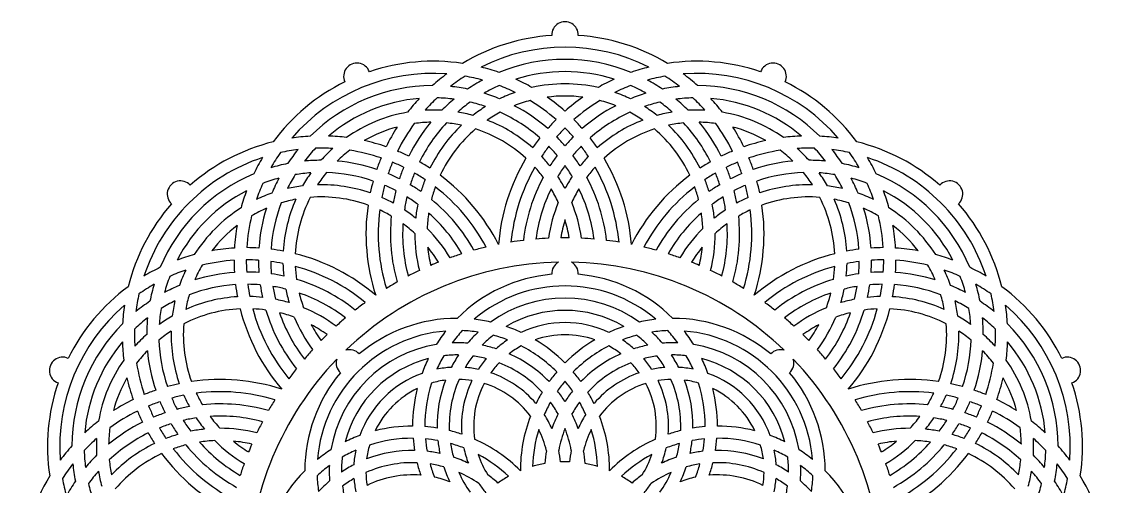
# Model space of a CAD drawing. Extents: x -277 to 340, y 45 to 239.
# Drawn here: x 159.4 to 337.3, y 157.3 to 233.4 of the extents above; entities that cross this region are included whole.
import ezdxf

# ---------------------------------------------------------------- set-up
doc = ezdxf.new("R2010")
doc.units = 0
doc.layers.get('0').update_dxf_attribs({"linetype": 'CONTINUOUS'})

msp = doc.modelspace()

# ---------------------------------------------------------------- linework, layer by layer
for centre, radius, start, end in [((248.323917, 231.230774), 2.176594, 358.086103, 181.913897), ((248.323917, 198.644694), 32.58608, 93.827795, 120.999369), ((248.323917, 198.644694), 32.58608, 59.000631, 86.172205), ((248.323917, 198.644694), 30.58608, 63.310862, 116.689138), ((214.254825, 224.45401), 2.176594, 20.586103, 204.413897), ((226.724978, 194.348398), 32.58608, 81.500631, 108.672205), ((226.724978, 194.348398), 32.58608, 70.693078, 76.039997), ((248.323917, 198.644694), 28.58608, 67.747888, 112.252112), ((269.922855, 194.348398), 32.58608, 103.960003, 109.306922), ((269.922855, 194.348398), 32.58608, 71.327795, 98.499369), ((282.393008, 224.45401), 2.176594, 335.586103, 159.413897), ((226.724978, 194.348398), 30.58608, 85.810862, 139.189138), ((248.323917, 198.644694), 32.58608, 126.460003, 131.806922), ((248.323917, 198.644694), 30.58608, 122.350306, 127.855854), ((226.724978, 194.348398), 30.58608, 74.644146, 80.149694), ((248.323917, 198.644694), 26.58608, 72.378878, 107.621122), ((269.922855, 194.348398), 30.58608, 99.850306, 105.355854), ((248.323917, 198.644694), 30.58608, 52.144146, 57.649694), ((269.922855, 194.348398), 30.58608, 40.810862, 94.189138), ((248.323917, 198.644694), 32.58608, 48.193078, 53.539997), ((226.724978, 194.348398), 32.58608, 116.327795, 143.499369), ((226.724978, 194.348398), 28.58608, 90.247888, 134.752112), ((226.724978, 194.348398), 28.58608, 78.594526, 84.320543), ((248.323917, 198.644694), 28.58608, 118.179457, 123.905474), ((248.323917, 198.644694), 26.58608, 113.892432, 119.908802), ((226.724978, 194.348398), 30.58608, 63.96845, 69.26072), ((226.724978, 194.348398), 32.58608, 60.21, 65.427442), ((248.323917, 198.644694), 24.58608, 77.289765, 102.710235), ((269.922855, 194.348398), 32.58608, 114.572558, 119.79), ((269.922855, 194.348398), 30.58608, 110.73928, 116.03155), ((248.323917, 198.644694), 26.58608, 60.091198, 66.107568), ((248.323917, 198.644694), 28.58608, 56.094526, 61.820543), ((269.922855, 194.348398), 28.58608, 95.679457, 101.405474), ((269.922855, 194.348398), 28.58608, 45.247888, 89.752112), ((269.922855, 194.348398), 32.58608, 36.500631, 63.672205), ((226.724978, 194.348398), 26.58608, 94.878878, 130.121122), ((248.323917, 198.644694), 32.58608, 137.072558, 142.29), ((248.323917, 198.644694), 30.58608, 133.23928, 138.53155), ((226.724978, 194.348398), 26.58608, 82.591198, 88.607568), ((248.323917, 198.644694), 28.58608, 129.468149, 134.899906), ((226.724978, 194.348398), 28.58608, 67.600094, 73.031851), ((248.323917, 198.644694), 24.58608, 109.422751, 115.813065), ((226.724978, 194.348398), 32.58608, 48.484155, 55.003598), ((248.323917, 198.644694), 22.58608, 82.597392, 97.402608), ((269.922855, 194.348398), 32.58608, 124.996402, 131.515845), ((248.323917, 198.644694), 24.58608, 64.186935, 70.577249), ((269.922855, 194.348398), 28.58608, 106.968149, 112.399906), ((269.922855, 194.348398), 26.58608, 91.392432, 97.408802), ((248.323917, 198.644694), 28.58608, 45.100094, 50.531851), ((248.323917, 198.644694), 30.58608, 41.46845, 46.76072), ((269.922855, 194.348398), 26.58608, 49.878878, 85.121122), ((248.323917, 198.644694), 32.58608, 37.71, 42.927442), ((226.724978, 194.348398), 24.58608, 86.686935, 93.077249), ((248.323917, 198.644694), 26.58608, 125.71679, 131.353769), ((226.724978, 194.348398), 26.58608, 71.146231, 76.78321), ((248.323917, 198.644694), 24.58608, 121.942048, 127.856262), ((226.724978, 194.348398), 28.58608, 48.966532, 62.26995), ((248.323917, 198.644694), 22.58608, 104.684499, 111.554071), ((226.724978, 194.348398), 30.58608, 48.825341, 58.736389), ((269.922855, 194.348398), 30.58608, 121.263611, 131.174659), ((269.922855, 194.348398), 28.58608, 117.73005, 131.033468), ((248.323917, 198.644694), 22.58608, 68.445929, 75.315501), ((269.922855, 194.348398), 26.58608, 103.21679, 108.853769), ((248.323917, 198.644694), 24.58608, 52.143738, 58.057952), ((248.323917, 198.644694), 26.58608, 48.646231, 54.28321), ((269.922855, 194.348398), 24.58608, 86.922751, 93.313065), ((226.724978, 194.348398), 24.58608, 99.789765, 125.210235), ((226.724978, 194.348398), 24.58608, 74.643738, 80.557952), ((248.323917, 198.644694), 22.58608, 118.095676, 124.371092), ((226.724978, 194.348398), 24.58608, 48.457263, 68.907387), ((226.724978, 194.348398), 26.58608, 48.864162, 65.64897), ((269.922855, 194.348398), 32.58608, 135.048486, 138.567952), ((226.724978, 194.348398), 32.58608, 41.432048, 44.951514), ((269.922855, 194.348398), 26.58608, 114.35103, 131.135838), ((269.922855, 194.348398), 24.58608, 111.092613, 131.542737), ((248.323917, 198.644694), 22.58608, 55.628908, 61.904324), ((269.922855, 194.348398), 24.58608, 99.442048, 105.356262), ((269.922855, 194.348398), 24.58608, 54.789765, 80.210235), ((226.724978, 194.348398), 22.58608, 105.097392, 119.902608), ((248.323917, 198.644694), 32.58608, 147.496402, 154.015845), ((248.323917, 198.644694), 30.58608, 143.763611, 153.674659), ((248.323917, 198.644694), 28.58608, 140.23005, 153.533468), ((226.724978, 194.348398), 22.58608, 90.945929, 97.815501), ((248.323917, 198.644694), 26.58608, 136.85103, 153.635838), ((248.323917, 198.644694), 24.58608, 133.592613, 154.042737), ((248.323917, 198.644694), 22.58608, 130.427353, 154.842007), ((226.724978, 194.348398), 22.58608, 78.128908, 84.404324), ((226.724978, 194.348398), 22.58608, 47.657993, 72.072647), ((269.922855, 194.348398), 30.58608, 134.924055, 138.673063), ((226.724978, 194.348398), 30.58608, 41.326937, 45.075945), ((269.922855, 194.348398), 22.58608, 107.927353, 132.342007), ((248.323917, 198.644694), 22.58608, 25.157993, 49.572647), ((269.922855, 194.348398), 22.58608, 95.595676, 101.871092), ((248.323917, 198.644694), 24.58608, 25.957263, 46.407387), ((248.323917, 198.644694), 26.58608, 26.364162, 43.14897), ((248.323917, 198.644694), 28.58608, 26.466532, 39.76995), ((269.922855, 194.348398), 22.58608, 82.184499, 89.054071), ((248.323917, 198.644694), 30.58608, 26.325341, 36.236389), ((269.922855, 194.348398), 22.58608, 60.097392, 74.902608), ((248.323917, 198.644694), 32.58608, 25.984155, 32.503598), ((208.414282, 182.113582), 32.58608, 104.000631, 131.172205), ((208.414282, 182.113582), 32.58608, 93.193078, 98.539997), ((208.414282, 182.113582), 32.58608, 82.71, 87.927442), ((208.414282, 182.113582), 32.58608, 70.984155, 77.503598), ((269.922855, 194.348398), 32.58608, 142.086151, 145.617752), ((226.724978, 194.348398), 28.58608, 40.924329, 44.955383), ((269.922855, 194.348398), 28.58608, 135.044617, 139.075671), ((226.724978, 194.348398), 32.58608, 34.382248, 37.913849), ((288.233551, 182.113582), 32.58608, 102.496402, 109.015845), ((288.233551, 182.113582), 32.58608, 92.072558, 97.29), ((288.233551, 182.113582), 32.58608, 81.460003, 86.806922), ((288.233551, 182.113582), 32.58608, 48.827795, 75.999369), ((226.724978, 194.348398), 30.58608, 144.850306, 150.355854), ((208.414282, 182.113582), 30.58608, 97.144146, 102.649694), ((226.724978, 194.348398), 28.58608, 140.679457, 146.405474), ((226.724978, 194.348398), 26.58608, 136.392432, 142.408802), ((208.414282, 182.113582), 30.58608, 86.46845, 91.76072), ((226.724978, 194.348398), 24.58608, 131.922751, 138.313065), ((226.724978, 194.348398), 22.58608, 127.184499, 134.054071), ((208.414282, 182.113582), 30.58608, 71.325341, 81.236389), ((208.414282, 182.113582), 32.58608, 63.932048, 67.451514), ((269.922855, 194.348398), 30.58608, 142.439603, 146.247069), ((226.724978, 194.348398), 26.58608, 40.148554, 44.532535), ((269.922855, 194.348398), 26.58608, 135.467465, 139.851446), ((226.724978, 194.348398), 30.58608, 33.752931, 37.560397), ((288.233551, 182.113582), 32.58608, 112.548486, 116.067952), ((288.233551, 182.113582), 30.58608, 98.763611, 108.674659), ((269.922855, 194.348398), 22.58608, 45.945929, 52.815501), ((288.233551, 182.113582), 30.58608, 88.23928, 93.53155), ((269.922855, 194.348398), 24.58608, 41.686935, 48.077249), ((269.922855, 194.348398), 26.58608, 37.591198, 43.607568), ((288.233551, 182.113582), 30.58608, 77.350306, 82.855854), ((269.922855, 194.348398), 28.58608, 33.594526, 39.320543), ((269.922855, 194.348398), 30.58608, 29.644146, 35.149694), ((208.414282, 182.113582), 30.58608, 108.310862, 161.689138), ((226.724978, 194.348398), 32.58608, 148.960003, 154.306922), ((208.414282, 182.113582), 28.58608, 101.094526, 106.820543), ((208.414282, 182.113582), 28.58608, 90.100094, 95.531851), ((208.414282, 182.113582), 28.58608, 71.466532, 84.76995), ((248.323917, 198.644694), 32.58608, 157.548486, 161.067952), ((248.323917, 198.644694), 30.58608, 157.424055, 161.173063), ((208.414282, 182.113582), 30.58608, 63.826937, 67.575945), ((208.414282, 182.113582), 32.58608, 56.882248, 60.413849), ((269.922855, 194.348398), 32.58608, 149.18209, 175.462184), ((226.724978, 194.348398), 24.58608, 38.888141, 43.725555), ((269.922855, 194.348398), 28.58608, 143.154397, 147.319442), ((226.724978, 194.348398), 28.58608, 32.680558, 36.845603), ((269.922855, 194.348398), 24.58608, 136.274445, 141.111859), ((226.724978, 194.348398), 32.58608, 4.537816, 30.81791), ((288.233551, 182.113582), 32.58608, 119.586151, 123.117752), ((288.233551, 182.113582), 30.58608, 112.424055, 116.173063), ((248.323917, 198.644694), 30.58608, 18.826937, 22.575945), ((248.323917, 198.644694), 32.58608, 18.932048, 22.451514), ((288.233551, 182.113582), 28.58608, 95.23005, 108.533468), ((288.233551, 182.113582), 28.58608, 84.468149, 89.899906), ((288.233551, 182.113582), 28.58608, 73.179457, 78.905474), ((288.233551, 182.113582), 30.58608, 18.310862, 71.689138), ((269.922855, 194.348398), 32.58608, 25.693078, 31.039997), ((208.414282, 182.113582), 28.58608, 112.747888, 157.252112), ((226.724978, 194.348398), 26.58608, 148.21679, 153.853769), ((208.414282, 182.113582), 26.58608, 93.646231, 99.28321), ((226.724978, 194.348398), 24.58608, 144.442048, 150.356262), ((226.724978, 194.348398), 22.58608, 140.595676, 146.871092), ((208.414282, 182.113582), 26.58608, 71.364162, 88.14897), ((208.414282, 182.113582), 28.58608, 63.424329, 67.455383), ((248.323917, 198.644694), 28.58608, 157.544617, 161.575671), ((248.323917, 198.644694), 26.58608, 157.967465, 162.351446), ((208.414282, 182.113582), 30.58608, 56.252931, 60.060397), ((208.414282, 182.113582), 32.58608, 27.037816, 53.31791), ((269.922855, 194.348398), 30.58608, 150.128404, 174.475371), ((226.724978, 194.348398), 22.58608, 36.970078, 42.413027), ((269.922855, 194.348398), 26.58608, 144.33259, 148.978327), ((226.724978, 194.348398), 26.58608, 31.021673, 35.66741), ((269.922855, 194.348398), 22.58608, 137.586973, 143.029922), ((226.724978, 194.348398), 30.58608, 5.524629, 29.871596), ((288.233551, 182.113582), 32.58608, 126.68209, 152.962184), ((288.233551, 182.113582), 30.58608, 119.939603, 123.747069), ((248.323917, 198.644694), 26.58608, 17.648554, 22.032535), ((248.323917, 198.644694), 28.58608, 18.424329, 22.455383), ((288.233551, 182.113582), 28.58608, 112.544617, 116.575671), ((288.233551, 182.113582), 26.58608, 91.85103, 108.635838), ((269.922855, 194.348398), 22.58608, 33.128908, 39.404324), ((269.922855, 194.348398), 24.58608, 29.643738, 35.557952), ((288.233551, 182.113582), 26.58608, 80.71679, 86.353769), ((269.922855, 194.348398), 26.58608, 26.146231, 31.78321), ((288.233551, 182.113582), 28.58608, 22.747888, 67.252112), ((185.372444, 205.15542), 2.176594, 43.086103, 226.913897), ((226.724978, 194.348398), 30.58608, 155.73928, 161.03155), ((208.414282, 182.113582), 26.58608, 105.091198, 111.107568), ((226.724978, 194.348398), 28.58608, 151.968149, 157.399906), ((208.414282, 182.113582), 24.58608, 97.143738, 103.057952), ((208.414282, 182.113582), 24.58608, 70.957263, 91.407387), ((248.323917, 198.644694), 32.58608, 164.586151, 168.117752), ((248.323917, 198.644694), 30.58608, 164.939603, 168.747069), ((208.414282, 182.113582), 26.58608, 62.648554, 67.032535), ((208.414282, 182.113582), 28.58608, 55.180558, 59.345603), ((248.323917, 198.644694), 24.58608, 158.774445, 163.611859), ((269.922855, 194.348398), 28.58608, 151.629643, 173.504472), ((226.724978, 194.348398), 24.58608, 28.537727, 33.868269), ((269.922855, 194.348398), 24.58608, 146.131731, 151.462273), ((226.724978, 194.348398), 28.58608, 6.495528, 28.370357), ((248.323917, 198.644694), 24.58608, 16.388141, 21.225555), ((288.233551, 182.113582), 28.58608, 120.654397, 124.819442), ((288.233551, 182.113582), 26.58608, 112.967465, 117.351446), ((248.323917, 198.644694), 30.58608, 11.252931, 15.060397), ((248.323917, 198.644694), 32.58608, 11.882248, 15.413849), ((288.233551, 182.113582), 24.58608, 88.592613, 109.042737), ((288.233551, 182.113582), 24.58608, 76.942048, 82.856262), ((269.922855, 194.348398), 28.58608, 22.600094, 28.031851), ((288.233551, 182.113582), 26.58608, 68.892432, 74.908802), ((269.922855, 194.348398), 30.58608, 18.96845, 24.26072), ((311.27539, 205.15542), 2.176594, 313.086103, 136.913897), ((208.414282, 182.113582), 26.58608, 117.378878, 152.621122), ((226.724978, 194.348398), 32.58608, 159.572558, 164.79), ((208.414282, 182.113582), 24.58608, 109.186935, 115.577249), ((226.724978, 194.348398), 22.58608, 152.927353, 177.342007), ((208.414282, 182.113582), 22.58608, 70.157993, 94.572647), ((208.414282, 182.113582), 24.58608, 61.388141, 66.225555), ((248.323917, 198.644694), 28.58608, 165.654397, 169.819442), ((248.323917, 198.644694), 26.58608, 166.83259, 171.478327), ((208.414282, 182.113582), 26.58608, 53.521673, 58.16741), ((248.323917, 198.644694), 22.58608, 160.086973, 165.529922), ((208.414282, 182.113582), 30.58608, 28.024629, 52.371596), ((269.922855, 194.348398), 26.58608, 153.90248, 172.551386), ((226.724978, 194.348398), 22.58608, 24.776997, 31.185247), ((269.922855, 194.348398), 22.58608, 148.814753, 155.223003), ((226.724978, 194.348398), 26.58608, 7.448614, 26.09752), ((288.233551, 182.113582), 30.58608, 127.628404, 151.975371), ((248.323917, 198.644694), 22.58608, 14.470078, 19.913027), ((288.233551, 182.113582), 26.58608, 121.83259, 126.478327), ((248.323917, 198.644694), 26.58608, 8.521673, 13.16741), ((248.323917, 198.644694), 28.58608, 10.180558, 14.345603), ((288.233551, 182.113582), 24.58608, 113.774445, 118.611859), ((288.233551, 182.113582), 22.58608, 85.427353, 109.842007), ((269.922855, 194.348398), 22.58608, 2.657993, 27.072647), ((288.233551, 182.113582), 24.58608, 64.422751, 70.813065), ((288.233551, 182.113582), 26.58608, 27.378878, 62.621122), ((269.922855, 194.348398), 32.58608, 15.21, 20.427442), ((208.414282, 182.113582), 32.58608, 138.827795, 165.999369), ((208.414282, 182.113582), 24.58608, 122.289765, 147.710235), ((208.414282, 182.113582), 22.58608, 113.445929, 120.315501), ((226.724978, 194.348398), 28.58608, 162.73005, 176.033468), ((226.724978, 194.348398), 26.58608, 159.35103, 176.135838), ((208.414282, 182.113582), 22.58608, 100.628908, 106.904324), ((226.724978, 194.348398), 24.58608, 156.092613, 176.542737), ((248.323917, 198.644694), 32.58608, 171.68209, 197.962184), ((248.323917, 198.644694), 24.58608, 168.631731, 173.962273), ((208.414282, 182.113582), 28.58608, 28.995528, 50.870357), ((269.922855, 194.348398), 24.58608, 157.356499, 171.618794), ((226.724978, 194.348398), 24.58608, 8.381206, 22.643501), ((288.233551, 182.113582), 28.58608, 129.129643, 151.004472), ((248.323917, 198.644694), 24.58608, 6.037727, 11.368269), ((248.323917, 198.644694), 32.58608, 342.037816, 8.31791), ((269.922855, 194.348398), 24.58608, 3.457263, 23.907387), ((288.233551, 182.113582), 22.58608, 73.095676, 79.371092), ((269.922855, 194.348398), 26.58608, 3.864162, 20.64897), ((269.922855, 194.348398), 28.58608, 3.966532, 17.26995), ((288.233551, 182.113582), 22.58608, 59.684499, 66.554071), ((288.233551, 182.113582), 24.58608, 32.289765, 57.710235), ((288.233551, 182.113582), 32.58608, 14.000631, 41.172205), ((226.724978, 194.348398), 30.58608, 166.263611, 176.174659), ((248.323917, 198.644694), 30.58608, 172.628404, 196.975371), ((208.414282, 182.113582), 22.58608, 59.470078, 64.913027), ((248.323917, 198.644694), 28.58608, 174.129643, 196.004472), ((208.414282, 182.113582), 24.58608, 51.037727, 56.368269), ((248.323917, 198.644694), 22.58608, 171.314753, 177.723003), ((208.414282, 182.113582), 26.58608, 29.948614, 48.59752), ((288.233551, 182.113582), 26.58608, 131.40248, 150.051386), ((248.323917, 198.644694), 22.58608, 2.276997, 8.685247), ((288.233551, 182.113582), 24.58608, 123.631731, 128.962273), ((248.323917, 198.644694), 28.58608, 343.995528, 5.870357), ((288.233551, 182.113582), 22.58608, 115.086973, 120.529922), ((248.323917, 198.644694), 30.58608, 343.024629, 7.371596), ((269.922855, 194.348398), 30.58608, 3.825341, 13.736389), ((208.414282, 182.113582), 22.58608, 127.597392, 142.402608), ((226.724978, 194.348398), 32.58608, 169.996402, 176.515845), ((248.323917, 198.644694), 26.58608, 176.40248, 195.051386), ((208.414282, 182.113582), 22.58608, 47.276997, 53.685247), ((208.414282, 182.113582), 24.58608, 30.881206, 45.143501), ((269.922855, 194.348398), 22.58608, 162.997941, 170.710492), ((226.724978, 194.348398), 22.58608, 9.289508, 17.002059), ((288.233551, 182.113582), 24.58608, 134.856499, 149.118794), ((288.233551, 182.113582), 22.58608, 126.314753, 132.723003), ((248.323917, 198.644694), 26.58608, 344.948614, 3.59752), ((269.922855, 194.348398), 32.58608, 3.484155, 10.003598), ((288.233551, 182.113582), 22.58608, 37.597392, 52.402608), ((248.323917, 198.644694), 24.58608, 179.856499, 194.118794), ((248.323917, 142.203947), 55.794644, 97.00412, 99.121522), ((248.323917, 142.203947), 55.794644, 92.798984, 94.896896), ((248.323917, 142.203947), 55.794644, 89.290461, 90.709539), ((248.323917, 142.203947), 55.794644, 85.103104, 87.201016), ((248.323917, 142.203947), 55.794644, 80.878478, 82.99588), ((248.323917, 198.644694), 24.58608, 345.881206, 0.143501), ((196.179466, 163.802886), 32.58608, 93.484155, 100.003598), ((196.179466, 163.802886), 32.58608, 86.432048, 89.951514), ((196.179466, 163.802886), 32.58608, 79.382248, 82.913849), ((208.414282, 182.113582), 22.58608, 31.789508, 39.502059), ((248.323917, 198.644694), 22.58608, 185.497941, 193.210492), ((248.323917, 142.203947), 55.794644, 103.378478, 105.49588), ((248.323917, 142.203947), 55.794644, 74.50412, 76.621522), ((288.233551, 182.113582), 22.58608, 140.497941, 148.210492), ((248.323917, 198.644694), 22.58608, 346.789508, 354.502059), ((300.468367, 163.802886), 32.58608, 97.086151, 100.617752), ((300.468367, 163.802886), 32.58608, 90.048486, 93.567952), ((300.468367, 163.802886), 32.58608, 79.996402, 86.515845), ((196.179466, 163.802886), 32.58608, 105.21, 110.427442), ((196.179466, 163.802886), 30.58608, 93.825341, 103.736389), ((226.724978, 194.348398), 32.58608, 180.048486, 183.567952), ((226.724978, 194.348398), 30.58608, 179.924055, 183.673063), ((196.179466, 163.802886), 30.58608, 86.326937, 90.075945), ((226.724978, 194.348398), 28.58608, 180.044617, 184.075671), ((226.724978, 194.348398), 26.58608, 180.467465, 184.851446), ((196.179466, 163.802886), 30.58608, 78.752931, 82.560397), ((196.179466, 163.802886), 32.58608, 49.537816, 75.81791), ((248.323917, 142.203947), 51.826628, 91.166251, 133.833749), ((248.323917, 142.203947), 55.794644, 111.790461, 113.209539), ((248.323917, 142.203947), 55.794644, 107.603104, 109.701016), ((248.323917, 192.115937), 2.176594, 118.98858, 182.499383), ((248.323917, 192.115937), 2.176594, 357.500617, 61.01142), ((248.323917, 142.203947), 51.826628, 46.166251, 88.833749), ((248.323917, 142.203947), 55.794644, 70.298984, 72.396896), ((248.323917, 142.203947), 55.794644, 66.790461, 68.209539), ((300.468367, 163.802886), 32.58608, 104.18209, 130.462184), ((300.468367, 163.802886), 30.58608, 97.439603, 101.247069), ((269.922855, 194.348398), 26.58608, 355.148554, 359.532535), ((269.922855, 194.348398), 28.58608, 355.924329, 359.955383), ((300.468367, 163.802886), 30.58608, 89.924055, 93.673063), ((269.922855, 194.348398), 30.58608, 356.326937, 0.075945), ((269.922855, 194.348398), 32.58608, 356.432048, 359.951514), ((300.468367, 163.802886), 30.58608, 76.263611, 86.174659), ((300.468367, 163.802886), 32.58608, 69.572558, 74.79), ((196.179466, 163.802886), 32.58608, 115.693078, 121.039997), ((196.179466, 163.802886), 30.58608, 108.96845, 114.26072), ((208.414282, 182.113582), 24.58608, 154.422751, 160.813065), ((208.414282, 182.113582), 22.58608, 149.684499, 156.554071), ((196.179466, 163.802886), 28.58608, 93.966532, 107.26995), ((196.179466, 163.802886), 28.58608, 85.924329, 89.955383), ((226.724978, 194.348398), 24.58608, 181.274445, 186.111859), ((196.179466, 163.802886), 30.58608, 50.524629, 74.871596), ((226.724978, 194.348398), 22.58608, 182.586973, 188.029922), ((248.323917, 142.203947), 55.794644, 115.298984, 117.396896), ((248.323917, 142.203947), 55.794644, 62.603104, 64.701016), ((300.468367, 163.802886), 30.58608, 105.128404, 129.475371), ((269.922855, 194.348398), 22.58608, 351.970078, 357.413027), ((269.922855, 194.348398), 24.58608, 353.888141, 358.725555), ((300.468367, 163.802886), 28.58608, 90.044617, 94.075671), ((300.468367, 163.802886), 28.58608, 72.73005, 86.033468), ((288.233551, 182.113582), 22.58608, 23.445929, 30.315501), ((300.468367, 163.802886), 30.58608, 65.73928, 71.03155), ((288.233551, 182.113582), 24.58608, 19.186935, 25.577249), ((300.468367, 163.802886), 32.58608, 58.960003, 64.306922), ((196.179466, 163.802886), 30.58608, 119.644146, 125.149694), ((208.414282, 182.113582), 28.58608, 163.179457, 168.905474), ((208.414282, 182.113582), 26.58608, 158.892432, 164.908802), ((196.179466, 163.802886), 26.58608, 85.148554, 89.532535), ((226.724978, 194.348398), 30.58608, 187.439603, 191.247069), ((196.179466, 163.802886), 28.58608, 77.680558, 81.845603), ((196.179466, 163.802886), 28.58608, 51.495528, 73.370357), ((248.323917, 142.203947), 55.794644, 119.50412, 121.621522), ((248.323917, 167.159942), 24.955995, 94.998766, 135), ((248.323917, 167.159942), 24.955995, 45, 85.001234), ((248.323917, 142.203947), 55.794644, 58.378478, 60.49588), ((300.468367, 163.802886), 28.58608, 106.629643, 128.504472), ((300.468367, 163.802886), 28.58608, 98.154397, 102.319442), ((300.468367, 163.802886), 26.58608, 90.467465, 94.851446), ((269.922855, 194.348398), 30.58608, 348.752931, 352.560397), ((288.233551, 182.113582), 26.58608, 15.091198, 21.107568), ((300.468367, 163.802886), 30.58608, 54.850306, 60.355854), ((288.233551, 182.113582), 28.58608, 11.094526, 16.820543), ((196.179466, 163.802886), 32.58608, 126.500631, 153.672205), ((208.414282, 182.113582), 30.58608, 167.350306, 172.855854), ((196.179466, 163.802886), 28.58608, 112.600094, 118.031851), ((208.414282, 182.113582), 22.58608, 163.095676, 169.371092), ((196.179466, 163.802886), 26.58608, 93.864162, 110.64897), ((226.724978, 194.348398), 32.58608, 187.086151, 190.617752), ((226.724978, 194.348398), 28.58608, 188.154397, 192.319442), ((226.724978, 194.348398), 26.58608, 189.33259, 193.978327), ((196.179466, 163.802886), 26.58608, 76.021673, 80.66741), ((226.724978, 194.348398), 24.58608, 191.131731, 196.462273), ((226.724978, 194.348398), 22.58608, 193.814753, 200.223003), ((196.179466, 163.802886), 26.58608, 52.448614, 71.09752), ((248.323917, 167.159942), 22.955995, 49.636317, 130.363683), ((300.468367, 163.802886), 26.58608, 108.90248, 127.551386), ((269.922855, 194.348398), 22.58608, 339.776997, 346.185247), ((269.922855, 194.348398), 24.58608, 343.537727, 348.868269), ((300.468367, 163.802886), 26.58608, 99.33259, 103.978327), ((269.922855, 194.348398), 26.58608, 346.021673, 350.66741), ((269.922855, 194.348398), 28.58608, 347.680558, 351.845603), ((269.922855, 194.348398), 32.58608, 349.382248, 352.913849), ((300.468367, 163.802886), 26.58608, 69.35103, 86.135838), ((288.233551, 182.113582), 22.58608, 10.628908, 16.904324), ((300.468367, 163.802886), 28.58608, 61.968149, 67.399906), ((288.233551, 182.113582), 30.58608, 7.144146, 12.649694), ((300.468367, 163.802886), 32.58608, 26.327795, 53.499369), ((196.179466, 163.802886), 30.58608, 130.810862, 184.189138), ((208.414282, 182.113582), 32.58608, 171.460003, 176.806922), ((196.179466, 163.802886), 28.58608, 123.594526, 129.320543), ((196.179466, 163.802886), 26.58608, 116.146231, 121.78321), ((208.414282, 182.113582), 24.58608, 166.942048, 172.856262), ((196.179466, 163.802886), 24.58608, 93.457263, 113.907387), ((196.179466, 163.802886), 24.58608, 83.888141, 88.725555), ((196.179466, 163.802886), 24.58608, 73.537727, 78.868269), ((248.323917, 142.203947), 55.794644, 125.878478, 127.99588), ((248.323917, 167.159942), 20.955995, 54.419291, 125.580709), ((248.323917, 142.203947), 55.794644, 52.00412, 54.121522), ((300.468367, 163.802886), 24.58608, 101.131731, 106.462273), ((300.468367, 163.802886), 24.58608, 91.274445, 96.111859), ((300.468367, 163.802886), 24.58608, 66.092613, 86.542737), ((288.233551, 182.113582), 24.58608, 7.143738, 13.057952), ((300.468367, 163.802886), 26.58608, 58.21679, 63.853769), ((300.468367, 163.802886), 28.58608, 50.679457, 56.405474), ((300.468367, 163.802886), 30.58608, 355.810862, 49.189138), ((288.233551, 182.113582), 32.58608, 3.193078, 8.539997), ((208.414282, 182.113582), 26.58608, 170.71679, 176.353769), ((196.179466, 163.802886), 24.58608, 119.643738, 125.557952), ((196.179466, 163.802886), 22.58608, 92.657993, 117.072647), ((226.724978, 194.348398), 32.58608, 194.18209, 220.462184), ((226.724978, 194.348398), 30.58608, 195.128404, 219.475371), ((196.179466, 163.802886), 22.58608, 81.970078, 87.413027), ((226.724978, 194.348398), 28.58608, 196.629643, 218.504472), ((196.179466, 163.802886), 22.58608, 69.776997, 76.185247), ((226.724978, 194.348398), 26.58608, 198.90248, 217.551386), ((196.179466, 163.802886), 24.58608, 53.381206, 67.643501), ((248.323917, 167.159942), 18.955995, 59.453946, 120.546054), ((300.468367, 163.802886), 24.58608, 112.356499, 126.618794), ((269.922855, 194.348398), 26.58608, 322.448614, 341.09752), ((269.922855, 194.348398), 28.58608, 321.495528, 343.370357), ((300.468367, 163.802886), 22.58608, 103.814753, 110.223003), ((269.922855, 194.348398), 30.58608, 320.524629, 344.871596), ((269.922855, 194.348398), 32.58608, 319.537816, 345.81791), ((300.468367, 163.802886), 22.58608, 92.586973, 98.029922), ((300.468367, 163.802886), 22.58608, 62.927353, 87.342007), ((300.468367, 163.802886), 24.58608, 54.442048, 60.356262), ((288.233551, 182.113582), 26.58608, 3.646231, 9.28321), ((196.179466, 163.802886), 28.58608, 135.247888, 179.752112), ((196.179466, 163.802886), 26.58608, 127.591198, 133.607568), ((208.414282, 182.113582), 28.58608, 174.468149, 179.899906), ((208.414282, 182.113582), 22.58608, 175.427353, 199.842007), ((226.724978, 194.348398), 24.58608, 202.356499, 216.618794), ((226.724978, 194.348398), 22.58608, 207.997941, 215.710492), ((196.179466, 163.802886), 22.58608, 54.289508, 62.002059), ((248.323917, 142.203947), 55.794644, 130.103104, 132.201016), ((230.677363, 159.850501), 24.955995, 90, 130.001234), ((230.677363, 159.850501), 24.955995, 77.378019, 83.605587), ((230.677363, 159.850501), 24.955995, 65.244415, 71.272567), ((248.323917, 167.159942), 16.955995, 64.88675, 115.11325), ((265.97047, 159.850501), 24.955995, 108.727433, 114.755585), ((265.97047, 159.850501), 24.955995, 96.394413, 102.621981), ((265.97047, 159.850501), 24.955995, 49.998766, 90), ((248.323917, 142.203947), 55.794644, 47.798984, 49.896896), ((300.468367, 163.802886), 22.58608, 117.997941, 125.710492), ((269.922855, 194.348398), 22.58608, 324.289508, 332.002059), ((269.922855, 194.348398), 24.58608, 323.381206, 337.643501), ((288.233551, 182.113582), 22.58608, 340.157993, 4.572647), ((300.468367, 163.802886), 26.58608, 46.392432, 52.408802), ((288.233551, 182.113582), 28.58608, 0.100094, 5.531851), ((300.468367, 163.802886), 28.58608, 0.247888, 44.752112), ((208.414282, 182.113582), 30.58608, 178.23928, 183.53155), ((196.179466, 163.802886), 24.58608, 131.686935, 138.077249), ((196.179466, 163.802886), 22.58608, 123.128908, 129.404324), ((208.414282, 182.113582), 24.58608, 178.592613, 199.042737), ((230.677363, 159.850501), 22.955995, 94.636317, 175.363683), ((248.323917, 142.203947), 55.794644, 134.290461, 135.709539), ((248.323917, 167.159942), 24.955995, 141.394413, 147.621981), ((248.323917, 167.159942), 22.955995, 137.083822, 143.575831), ((230.677363, 159.850501), 22.955995, 81.424169, 87.916178), ((248.323917, 167.159942), 20.955995, 132.744232, 139.611822), ((248.323917, 167.159942), 18.955995, 128.301023, 135.67733), ((230.677363, 159.850501), 22.955995, 68.941067, 75.112861), ((248.323917, 167.159942), 14.955995, 70.940927, 109.059073), ((265.97047, 159.850501), 22.955995, 104.887139, 111.058933), ((248.323917, 167.159942), 18.955995, 44.32267, 51.698977), ((265.97047, 159.850501), 22.955995, 92.083822, 98.575831), ((248.323917, 167.159942), 20.955995, 40.388178, 47.255768), ((248.323917, 167.159942), 22.955995, 36.424169, 42.916178), ((265.97047, 159.850501), 22.955995, 4.636317, 85.363683), ((248.323917, 167.159942), 24.955995, 32.378019, 38.605587), ((248.323917, 142.203947), 55.794644, 44.290461, 45.709539), ((288.233551, 182.113582), 24.58608, 340.957263, 1.407387), ((300.468367, 163.802886), 22.58608, 50.595676, 56.871092), ((300.468367, 163.802886), 24.58608, 41.922751, 48.313065), ((288.233551, 182.113582), 30.58608, 356.46845, 1.76072), ((196.179466, 163.802886), 26.58608, 139.878878, 175.121122), ((208.414282, 182.113582), 32.58608, 182.072558, 187.29), ((208.414282, 182.113582), 26.58608, 181.85103, 198.635838), ((230.677363, 159.850501), 20.955995, 99.419291, 170.580709), ((230.677363, 159.850501), 20.955995, 85.388178, 92.255768), ((230.677363, 159.850501), 20.955995, 72.322271, 78.758884), ((248.323917, 167.159942), 16.955995, 123.658913, 131.715189), ((248.323917, 167.159942), 14.955995, 118.68277, 127.65421), ((230.677363, 159.850501), 22.955995, 44.799625, 62.869739), ((230.677363, 159.850501), 24.955995, 45, 59.242111), ((265.97047, 159.850501), 24.955995, 120.757889, 135), ((265.97047, 159.850501), 22.955995, 117.130261, 135.200375), ((248.323917, 167.159942), 14.955995, 52.34579, 61.31723), ((248.323917, 167.159942), 16.955995, 48.284811, 56.341087), ((265.97047, 159.850501), 20.955995, 101.241116, 107.677729), ((265.97047, 159.850501), 20.955995, 87.744232, 94.611822), ((265.97047, 159.850501), 20.955995, 9.419291, 80.580709), ((288.233551, 182.113582), 26.58608, 341.364162, 358.14897), ((288.233551, 182.113582), 32.58608, 352.71, 357.927442), ((300.468367, 163.802886), 26.58608, 4.878878, 40.121122), ((166.073853, 176.273039), 2.176594, 65.586103, 249.413897), ((196.179466, 163.802886), 24.58608, 144.789765, 170.210235), ((196.179466, 163.802886), 22.58608, 135.945929, 142.815501), ((208.414282, 182.113582), 28.58608, 185.23005, 198.533468), ((248.323917, 142.203947), 51.826628, 136.166251, 178.833749), ((248.323917, 142.203947), 55.794644, 137.798984, 139.896896), ((213.03081, 177.497054), 2.176594, 163.98858, 227.499383), ((230.677363, 159.850501), 18.955995, 104.453946, 165.546054), ((213.03081, 177.497054), 2.176594, 42.500617, 106.01142), ((248.323917, 167.159942), 24.955995, 153.727433, 159.755585), ((248.323917, 167.159942), 22.955995, 149.887139, 156.058933), ((230.677363, 159.850501), 18.955995, 89.32267, 96.698977), ((248.323917, 167.159942), 20.955995, 146.241116, 152.677729), ((248.323917, 167.159942), 18.955995, 142.75248, 149.584838), ((230.677363, 159.850501), 18.955995, 75.415162, 82.24752), ((248.323917, 167.159942), 16.955995, 139.394713, 146.779963), ((230.677363, 159.850501), 20.955995, 44.116702, 66.040556), ((265.97047, 159.850501), 20.955995, 113.959444, 135.883298), ((265.97047, 159.850501), 18.955995, 97.75248, 104.584838), ((248.323917, 167.159942), 16.955995, 33.220037, 40.605287), ((248.323917, 167.159942), 18.955995, 30.415162, 37.24752), ((265.97047, 159.850501), 18.955995, 83.301023, 90.67733), ((248.323917, 167.159942), 20.955995, 27.322271, 33.758884), ((248.323917, 167.159942), 22.955995, 23.941067, 30.112861), ((265.97047, 159.850501), 18.955995, 14.453946, 75.546054), ((248.323917, 167.159942), 24.955995, 20.244415, 26.272567), ((283.617023, 177.497054), 2.176594, 73.98858, 137.499383), ((283.617023, 177.497054), 2.176594, 312.500617, 16.01142), ((248.323917, 142.203947), 51.826628, 1.166251, 43.833749), ((248.323917, 142.203947), 55.794644, 40.103104, 42.201016), ((288.233551, 182.113582), 28.58608, 341.466532, 354.76995), ((300.468367, 163.802886), 22.58608, 37.184499, 44.054071), ((300.468367, 163.802886), 24.58608, 9.789765, 35.210235), ((330.57398, 176.273039), 2.176594, 290.586103, 114.413897), ((208.414282, 182.113582), 30.58608, 188.763611, 198.674659), ((248.323917, 142.203947), 55.794644, 142.00412, 144.121522), ((230.677363, 159.850501), 16.955995, 93.284811, 101.341087), ((230.677363, 159.850501), 16.955995, 78.220037, 85.605287), ((248.323917, 167.159942), 14.955995, 136.149028, 144.292589), ((230.677363, 159.850501), 18.955995, 42.776205, 68.779993), ((265.97047, 159.850501), 18.955995, 111.220007, 137.223795), ((248.323917, 167.159942), 14.955995, 35.707411, 43.850972), ((265.97047, 159.850501), 16.955995, 94.394713, 101.779963), ((265.97047, 159.850501), 16.955995, 78.658913, 86.715189), ((248.323917, 142.203947), 55.794644, 35.878478, 37.99588), ((288.233551, 182.113582), 30.58608, 341.325341, 351.236389), ((196.179466, 163.802886), 22.58608, 150.097392, 164.902608), ((208.414282, 182.113582), 32.58608, 192.496402, 199.015845), ((191.88317, 142.203947), 32.58608, 72.037816, 98.31791), ((230.677363, 159.850501), 24.955995, 139.998766, 180), ((230.677363, 159.850501), 16.955995, 109.88675, 160.11325), ((230.677363, 159.850501), 14.955995, 97.34579, 106.31723), ((248.323917, 167.159942), 20.955995, 158.959444, 180.883298), ((248.323917, 167.159942), 18.955995, 156.220007, 182.223795), ((230.677363, 159.850501), 14.955995, 80.707411, 88.850972), ((248.323917, 167.159942), 16.955995, 153.935088, 184.515361), ((230.677363, 159.850501), 16.955995, 40.484639, 71.064912), ((265.97047, 159.850501), 24.955995, 139.596997, 144.229065), ((265.97047, 159.850501), 22.955995, 140.238385, 145.37736), ((230.677363, 159.850501), 22.955995, 34.62264, 39.761615), ((230.677363, 159.850501), 24.955995, 35.770935, 40.403003), ((265.97047, 159.850501), 16.955995, 108.935088, 139.515361), ((265.97047, 159.850501), 14.955995, 91.149028, 99.292589), ((248.323917, 167.159942), 16.955995, 355.484639, 26.064912), ((248.323917, 167.159942), 18.955995, 357.776205, 23.779993), ((265.97047, 159.850501), 14.955995, 73.68277, 82.65421), ((248.323917, 167.159942), 20.955995, 359.116702, 21.040556), ((265.97047, 159.850501), 16.955995, 19.88675, 70.11325), ((265.97047, 159.850501), 24.955995, 0, 40.001234), ((304.764663, 142.203947), 32.58608, 81.68209, 107.962184), ((288.233551, 182.113582), 32.58608, 340.984155, 347.503598), ((300.468367, 163.802886), 22.58608, 15.097392, 29.902608), ((196.179466, 163.802886), 32.58608, 161.327795, 188.499369), ((191.88317, 142.203947), 32.58608, 108.932048, 112.451514), ((191.88317, 142.203947), 32.58608, 101.882248, 105.413849), ((191.88317, 142.203947), 30.58608, 73.024629, 97.371596), ((230.677363, 159.850501), 14.955995, 115.940927, 154.059073), ((248.323917, 167.159942), 24.955995, 165.757889, 180), ((248.323917, 167.159942), 22.955995, 162.130261, 180.200375), ((248.323917, 167.159942), 14.955995, 152.184255, 188.305386), ((230.677363, 159.850501), 14.955995, 36.694614, 72.815745), ((265.97047, 159.850501), 24.955995, 148.945288, 153.824657), ((230.677363, 159.850501), 20.955995, 32.639941, 38.491162), ((265.97047, 159.850501), 20.955995, 141.508838, 147.360059), ((230.677363, 159.850501), 24.955995, 26.175343, 31.054712), ((265.97047, 159.850501), 14.955995, 107.184255, 143.305386), ((248.323917, 167.159942), 14.955995, 351.694614, 27.815745), ((248.323917, 167.159942), 22.955995, 359.799625, 17.869739), ((265.97047, 159.850501), 14.955995, 25.940927, 64.059073), ((248.323917, 167.159942), 24.955995, 360, 14.242111), ((304.764663, 142.203947), 30.58608, 82.628404, 106.975371), ((304.764663, 142.203947), 32.58608, 74.586151, 78.117752), ((304.764663, 142.203947), 32.58608, 67.548486, 71.067952), ((300.468367, 163.802886), 32.58608, 351.500631, 18.672205), ((191.88317, 142.203947), 32.58608, 115.984155, 122.503598), ((191.88317, 142.203947), 30.58608, 108.826937, 112.575945), ((208.414282, 182.113582), 28.58608, 202.544617, 206.575671), ((191.88317, 142.203947), 30.58608, 101.252931, 105.060397), ((208.414282, 182.113582), 26.58608, 202.967465, 207.351446), ((208.414282, 182.113582), 24.58608, 203.774445, 208.611859), ((208.414282, 182.113582), 22.58608, 205.086973, 210.529922), ((248.323917, 142.203947), 55.794644, 148.378478, 150.49588), ((265.97047, 159.850501), 22.955995, 150.712325, 156.419654), ((230.677363, 159.850501), 18.955995, 29.39411, 36.329092), ((265.97047, 159.850501), 18.955995, 143.670908, 150.60589), ((230.677363, 159.850501), 22.955995, 23.580346, 29.287675), ((248.323917, 142.203947), 55.794644, 29.50412, 31.621522), ((288.233551, 182.113582), 22.58608, 329.470078, 334.913027), ((288.233551, 182.113582), 24.58608, 331.388141, 336.225555), ((304.764663, 142.203947), 30.58608, 74.939603, 78.747069), ((288.233551, 182.113582), 26.58608, 332.648554, 337.032535), ((288.233551, 182.113582), 28.58608, 333.424329, 337.455383), ((304.764663, 142.203947), 30.58608, 67.424055, 71.173063), ((304.764663, 142.203947), 32.58608, 57.496402, 64.015845), ((191.88317, 142.203947), 30.58608, 116.325341, 126.236389), ((208.414282, 182.113582), 32.58608, 202.548486, 206.067952), ((208.414282, 182.113582), 30.58608, 202.424055, 206.173063), ((191.88317, 142.203947), 28.58608, 108.424329, 112.455383), ((191.88317, 142.203947), 28.58608, 100.180558, 104.345603), ((191.88317, 142.203947), 28.58608, 73.995528, 95.870357), ((230.677363, 159.850501), 16.955995, 23.932839, 32.791928), ((265.97047, 159.850501), 20.955995, 153.642425, 160.8384), ((230.677363, 159.850501), 20.955995, 19.1616, 26.357575), ((265.97047, 159.850501), 16.955995, 147.208072, 156.067161), ((304.764663, 142.203947), 28.58608, 84.129643, 106.004472), ((304.764663, 142.203947), 28.58608, 75.654397, 79.819442), ((304.764663, 142.203947), 28.58608, 67.544617, 71.575671), ((288.233551, 182.113582), 30.58608, 333.826937, 337.575945), ((288.233551, 182.113582), 32.58608, 333.932048, 337.451514), ((304.764663, 142.203947), 30.58608, 53.763611, 63.674659), ((191.88317, 142.203947), 32.58608, 127.71, 132.927442), ((191.88317, 142.203947), 28.58608, 116.466532, 129.76995), ((191.88317, 142.203947), 26.58608, 107.648554, 112.032535), ((208.414282, 182.113582), 28.58608, 210.654397, 214.819442), ((191.88317, 142.203947), 26.58608, 98.521673, 103.16741), ((208.414282, 182.113582), 26.58608, 211.83259, 216.478327), ((208.414282, 182.113582), 24.58608, 213.631731, 218.962273), ((191.88317, 142.203947), 26.58608, 74.948614, 93.59752), ((208.414282, 182.113582), 22.58608, 216.314753, 222.723003), ((248.323917, 142.203947), 55.794644, 152.603104, 154.701016), ((265.97047, 159.850501), 24.955995, 159.015928, 180), ((230.677363, 159.850501), 24.955995, 0, 20.984072), ((304.764663, 142.203947), 26.58608, 86.40248, 105.051386), ((248.323917, 142.203947), 55.794644, 25.298984, 27.396896), ((288.233551, 182.113582), 22.58608, 317.276997, 323.685247), ((288.233551, 182.113582), 24.58608, 321.037727, 326.368269), ((304.764663, 142.203947), 26.58608, 76.83259, 81.478327), ((288.233551, 182.113582), 26.58608, 323.521673, 328.16741), ((288.233551, 182.113582), 28.58608, 325.180558, 329.345603), ((304.764663, 142.203947), 26.58608, 67.967465, 72.351446), ((304.764663, 142.203947), 28.58608, 50.23005, 63.533468), ((304.764663, 142.203947), 32.58608, 47.072558, 52.29), ((196.179466, 163.802886), 22.58608, 172.184499, 179.054071), ((191.88317, 142.203947), 26.58608, 116.364162, 133.14897), ((208.414282, 182.113582), 32.58608, 209.586151, 213.117752), ((208.414282, 182.113582), 30.58608, 209.939603, 213.747069), ((191.88317, 142.203947), 24.58608, 106.388141, 111.225555), ((191.88317, 142.203947), 24.58608, 96.037727, 101.368269), ((191.88317, 142.203947), 24.58608, 75.881206, 90.143501), ((223.367922, 142.203947), 24.955995, 110.244415, 116.272567), ((223.367922, 142.203947), 24.955995, 90, 104.242111), ((223.367922, 142.203947), 24.955995, 80.770935, 85.403003), ((223.367922, 142.203947), 24.955995, 71.175343, 76.054712), ((265.97047, 159.850501), 22.955995, 162.91859, 178.241903), ((230.677363, 159.850501), 14.955995, 12.632615, 26.798055), ((265.97047, 159.850501), 18.955995, 158.579001, 169.931961), ((230.677363, 159.850501), 18.955995, 10.068039, 21.420999), ((265.97047, 159.850501), 14.955995, 153.201945, 167.367385), ((230.677363, 159.850501), 22.955995, 1.758097, 17.08141), ((273.279912, 142.203947), 24.955995, 103.945288, 108.824657), ((273.279912, 142.203947), 24.955995, 94.596997, 99.229065), ((273.279912, 142.203947), 24.955995, 75.757889, 90), ((273.279912, 142.203947), 24.955995, 63.727433, 69.755585), ((304.764663, 142.203947), 24.58608, 89.856499, 104.118794), ((304.764663, 142.203947), 24.58608, 78.631731, 83.962273), ((304.764663, 142.203947), 24.58608, 68.774445, 73.611859), ((288.233551, 182.113582), 30.58608, 326.252931, 330.060397), ((288.233551, 182.113582), 32.58608, 326.882248, 330.413849), ((304.764663, 142.203947), 26.58608, 46.85103, 63.635838), ((300.468367, 163.802886), 22.58608, 0.945929, 7.815501), ((191.88317, 142.203947), 32.58608, 138.193078, 143.539997), ((191.88317, 142.203947), 30.58608, 131.46845, 136.76072), ((196.179466, 163.802886), 24.58608, 176.922751, 183.313065), ((191.88317, 142.203947), 24.58608, 115.957263, 136.407387), ((191.88317, 142.203947), 22.58608, 104.470078, 109.913027), ((208.414282, 182.113582), 28.58608, 219.129643, 241.004472), ((191.88317, 142.203947), 22.58608, 92.276997, 98.685247), ((208.414282, 182.113582), 26.58608, 221.40248, 240.051386), ((208.414282, 182.113582), 24.58608, 224.856499, 239.118794), ((208.414282, 182.113582), 22.58608, 230.497941, 238.210492), ((191.88317, 142.203947), 22.58608, 76.789508, 84.502059), ((248.323917, 142.203947), 55.794644, 156.790461, 158.209539), ((230.677363, 159.850501), 14.955995, 163.68277, 172.65421), ((223.367922, 142.203947), 22.955995, 89.799625, 107.869739), ((248.323917, 167.159942), 24.955995, 184.596997, 189.229065), ((223.367922, 142.203947), 22.955995, 79.62264, 84.761615), ((248.323917, 167.159942), 22.955995, 185.238385, 190.37736), ((248.323917, 167.159942), 20.955995, 186.508838, 192.360059), ((223.367922, 142.203947), 22.955995, 68.580346, 74.287675), ((248.323917, 167.159942), 18.955995, 188.670908, 195.60589), ((223.367922, 142.203947), 24.955995, 45, 65.984072), ((273.279912, 142.203947), 24.955995, 114.015928, 135), ((273.279912, 142.203947), 22.955995, 105.712325, 111.419654), ((248.323917, 167.159942), 18.955995, 344.39411, 351.329092), ((248.323917, 167.159942), 20.955995, 347.639941, 353.491162), ((273.279912, 142.203947), 22.955995, 95.238385, 100.37736), ((248.323917, 167.159942), 22.955995, 349.62264, 354.761615), ((248.323917, 167.159942), 24.955995, 350.770935, 355.403003), ((273.279912, 142.203947), 22.955995, 72.130261, 90.200375), ((265.97047, 159.850501), 14.955995, 7.34579, 16.31723), ((304.764663, 142.203947), 22.58608, 95.497941, 103.210492), ((248.323917, 142.203947), 55.794644, 21.790461, 23.209539), ((288.233551, 182.113582), 22.58608, 301.789508, 309.502059), ((288.233551, 182.113582), 24.58608, 300.881206, 315.143501), ((288.233551, 182.113582), 26.58608, 299.948614, 318.59752), ((288.233551, 182.113582), 28.58608, 298.995528, 320.870357), ((304.764663, 142.203947), 22.58608, 81.314753, 87.723003), ((304.764663, 142.203947), 22.58608, 70.086973, 75.529922), ((304.764663, 142.203947), 24.58608, 43.592613, 64.042737), ((300.468367, 163.802886), 24.58608, 356.686935, 3.077249), ((304.764663, 142.203947), 30.58608, 43.23928, 48.53155), ((304.764663, 142.203947), 32.58608, 36.460003, 41.806922), ((196.179466, 163.802886), 26.58608, 181.392432, 187.408802), ((191.88317, 142.203947), 28.58608, 135.100094, 140.531851), ((191.88317, 142.203947), 22.58608, 115.157993, 139.572647), ((208.414282, 182.113582), 32.58608, 216.68209, 242.962184), ((208.414282, 182.113582), 30.58608, 217.628404, 241.975371), ((223.367922, 142.203947), 24.955995, 122.378019, 128.605587), ((230.677363, 159.850501), 18.955995, 173.301023, 180.67733), ((223.367922, 142.203947), 22.955995, 113.941067, 120.112861), ((230.677363, 159.850501), 16.955995, 168.658913, 176.715189), ((223.367922, 142.203947), 20.955995, 89.116702, 111.040556), ((223.367922, 142.203947), 20.955995, 77.639941, 83.491162), ((223.367922, 142.203947), 20.955995, 64.1616, 71.357575), ((248.323917, 167.159942), 16.955995, 192.208072, 201.067161), ((223.367922, 142.203947), 22.955995, 46.758097, 62.08141), ((248.323917, 167.159942), 14.955995, 198.201945, 212.367385), ((265.97047, 159.850501), 20.955995, 171.020436, 176.79731), ((230.677363, 159.850501), 16.955995, 4.868835, 11.270291), ((265.97047, 159.850501), 16.955995, 168.729709, 175.131165), ((230.677363, 159.850501), 20.955995, 3.20269, 8.979564), ((273.279912, 142.203947), 22.955995, 117.91859, 133.241903), ((248.323917, 167.159942), 14.955995, 327.632615, 341.798055), ((248.323917, 167.159942), 16.955995, 338.932839, 347.791928), ((273.279912, 142.203947), 20.955995, 108.642425, 115.8384), ((273.279912, 142.203947), 20.955995, 96.508838, 102.360059), ((273.279912, 142.203947), 20.955995, 68.959444, 90.883298), ((265.97047, 159.850501), 16.955995, 3.284811, 11.341087), ((273.279912, 142.203947), 22.955995, 59.887139, 66.058933), ((265.97047, 159.850501), 18.955995, 359.32267, 6.698977), ((273.279912, 142.203947), 24.955995, 51.394413, 57.621981), ((288.233551, 182.113582), 30.58608, 298.024629, 322.371596), ((288.233551, 182.113582), 32.58608, 297.037816, 323.31791), ((304.764663, 142.203947), 22.58608, 40.427353, 64.842007), ((304.764663, 142.203947), 28.58608, 39.468149, 44.899906), ((300.468367, 163.802886), 26.58608, 352.591198, 358.607568), ((191.88317, 142.203947), 30.58608, 142.144146, 147.649694), ((196.179466, 163.802886), 28.58608, 185.679457, 191.405474), ((196.179466, 163.802886), 22.58608, 185.595676, 191.871092), ((248.323917, 142.203947), 55.794644, 160.298984, 162.396896), ((223.367922, 142.203947), 22.955995, 126.424169, 132.916178), ((230.677363, 159.850501), 20.955995, 177.744232, 184.611822), ((223.367922, 142.203947), 20.955995, 117.322271, 123.758884), ((223.367922, 142.203947), 18.955995, 87.776205, 113.779993), ((248.323917, 167.159942), 24.955995, 193.945288, 198.824657), ((248.323917, 167.159942), 22.955995, 195.712325, 201.419654), ((223.367922, 142.203947), 18.955995, 74.39411, 81.329092), ((248.323917, 167.159942), 20.955995, 198.642425, 205.8384), ((248.323917, 142.203947), 19.100492, 99.878019, 106.105587), ((248.323917, 142.203947), 19.100492, 87.744415, 92.255585), ((248.323917, 142.203947), 19.100492, 73.894413, 80.121981), ((248.323917, 167.159942), 20.955995, 334.1616, 341.357575), ((273.279912, 142.203947), 18.955995, 98.670908, 105.60589), ((248.323917, 167.159942), 22.955995, 338.580346, 344.287675), ((248.323917, 167.159942), 24.955995, 341.175343, 346.054712), ((273.279912, 142.203947), 18.955995, 66.220007, 92.223795), ((273.279912, 142.203947), 20.955995, 56.241116, 62.677729), ((265.97047, 159.850501), 20.955995, 355.388178, 2.255768), ((273.279912, 142.203947), 22.955995, 47.083822, 53.575831), ((248.323917, 142.203947), 55.794644, 17.603104, 19.701016), ((300.468367, 163.802886), 22.58608, 348.128908, 354.404324), ((300.468367, 163.802886), 28.58608, 348.594526, 354.320543), ((304.764663, 142.203947), 30.58608, 32.350306, 37.855854), ((191.88317, 142.203947), 32.58608, 149.000631, 176.172205), ((196.179466, 163.802886), 30.58608, 189.850306, 195.355854), ((191.88317, 142.203947), 26.58608, 138.646231, 144.28321), ((196.179466, 163.802886), 24.58608, 189.442048, 195.356262), ((223.367922, 142.203947), 24.955995, 135, 175.001234), ((230.677363, 159.850501), 22.955995, 182.083822, 188.575831), ((223.367922, 142.203947), 18.955995, 120.415162, 127.24752), ((230.677363, 159.850501), 16.955995, 184.394713, 191.779963), ((230.677363, 159.850501), 14.955995, 181.149028, 189.292589), ((223.367922, 142.203947), 16.955995, 85.484639, 116.064912), ((223.367922, 142.203947), 16.955995, 68.932839, 77.791928), ((223.367922, 142.203947), 18.955995, 55.068039, 66.420999), ((248.323917, 167.159942), 18.955995, 203.579001, 214.931961), ((223.367922, 142.203947), 20.955995, 48.20269, 53.979564), ((248.323917, 142.203947), 19.100492, 118.894413, 125.121981), ((248.323917, 142.203947), 19.100492, 54.878019, 61.105587), ((273.279912, 142.203947), 20.955995, 126.020436, 131.79731), ((273.279912, 142.203947), 18.955995, 113.579001, 124.931961), ((248.323917, 167.159942), 18.955995, 325.068039, 336.420999), ((273.279912, 142.203947), 16.955995, 102.208072, 111.067161), ((273.279912, 142.203947), 16.955995, 63.935088, 94.515361), ((265.97047, 159.850501), 14.955995, 350.707411, 358.850972), ((265.97047, 159.850501), 16.955995, 348.220037, 355.605287), ((273.279912, 142.203947), 18.955995, 52.75248, 59.584838), ((265.97047, 159.850501), 22.955995, 351.424169, 357.916178), ((273.279912, 142.203947), 24.955995, 4.998766, 45), ((300.468367, 163.802886), 24.58608, 344.643738, 350.557952), ((304.764663, 142.203947), 26.58608, 35.71679, 41.353769), ((300.468367, 163.802886), 30.58608, 344.644146, 350.149694), ((304.764663, 142.203947), 32.58608, 3.827795, 30.999369), ((191.88317, 142.203947), 28.58608, 146.094526, 151.820543), ((196.179466, 163.802886), 26.58608, 193.21679, 198.853769), ((223.367922, 142.203947), 20.955995, 130.388178, 137.255768), ((230.677363, 159.850501), 18.955995, 187.75248, 194.584838), ((248.323917, 167.159942), 16.955995, 213.729709, 220.131165), ((248.323917, 167.159942), 16.955995, 319.868835, 326.270291), ((265.97047, 159.850501), 18.955995, 345.415162, 352.24752), ((273.279912, 142.203947), 20.955995, 42.744232, 49.611822), ((300.468367, 163.802886), 26.58608, 341.146231, 346.78321), ((304.764663, 142.203947), 28.58608, 28.179457, 33.905474)]:
    msp.add_arc(centre, radius, start, end)

doc.saveas('drawing.dxf')
